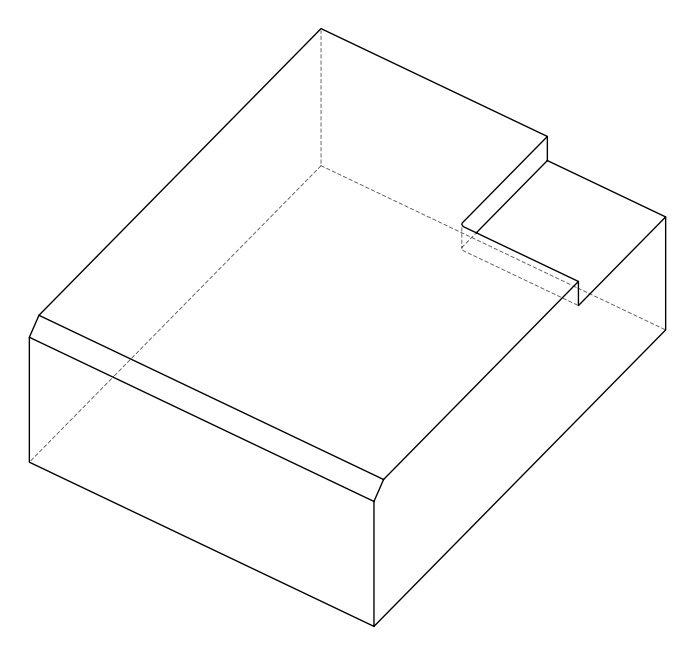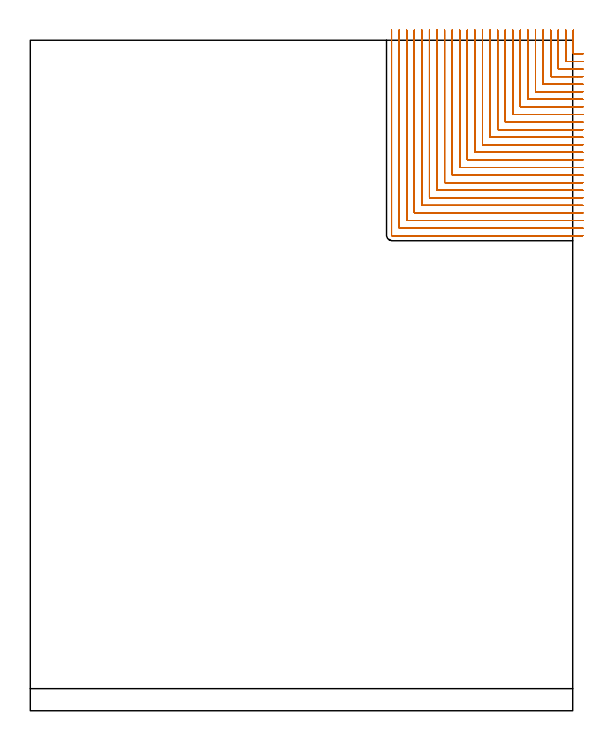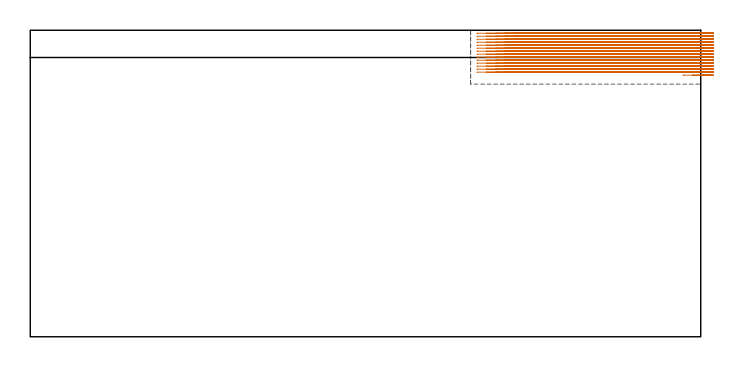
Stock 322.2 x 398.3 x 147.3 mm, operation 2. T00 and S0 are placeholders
(PLAN: 2 operations, 1 tool changes, 139.6 min)
(1 AREA_MILL | FG_CHAMFER_SURFACE | UGT0205_001 | 13.15 min | 27637 mm3)
(2 MILL_CORNER_NOTCH_RECTANGULAR | CORNER_NOTCH_RECTANGULAR | NXT0201_008 | Follow Part, ap 1.5, ae 75% | 126.45 min | 341103 mm3)
(TOOL UGT0205_001 | Chamfer Mill 20 x 3 x 45 deg. | D20 FL50 Z2)
(TOOL NXT0201_008 | ENDMILL 6mm [2P460-0600-NA 1630] | D6 FL26 Z6)
(OP 2 MILL_CORNER_NOTCH_RECTANGULAR, part 1 of 2)
G17 G21 G94 G90
T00 M6
G54
G17 G0 G90 X322.6 Y404.273 S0 M3
G43 Z157.3 H1
Z145.861
G94 G1 Y401.273 F250.
Y390.493 F500.
G3 X322.893 Y390.2 R0.3
G1 X325.2
X328.2 F250.
G0 Z157.3
X318.1 Y404.3
Z145.861
G1 Y401.3
Y385.994 F500.
G3 X318.394 Y385.7 R0.3
G1 X325.2
X328.2 F250.
G0 Z157.3
X313.6 Y404.3
Z145.861
G1 Y401.3
Y381.494 F500.
G3 X313.894 Y381.2 R0.3
G1 X325.2
X328.2 F250.
G0 Z157.3
X309.1 Y404.3
Z145.861
G1 Y401.3
Y376.994 F500.
G3 X309.394 Y376.7 R0.3
G1 X325.2
X328.2 F250.
G0 Z157.3
X304.6 Y404.3
Z145.861
G1 Y401.3
Y372.494 F500.
G3 X304.894 Y372.2 R0.3
G1 X325.2
X328.2 F250.
G0 Z157.3
X300.1 Y404.3
Z145.861
G1 Y401.3
Y367.994 F500.
G3 X300.394 Y367.7 R0.3
G1 X325.2
X328.2 F250.
G0 Z157.3
X295.6 Y404.3
Z145.861
G1 Y401.3
Y363.495 F500.
G3 X295.895 Y363.2 R0.3
G1 X325.2
X328.2 F250.
G0 Z157.3
X291.1 Y404.3
Z145.861
G1 Y401.3
Y358.995 F500.
G3 X291.395 Y358.7 R0.3
G1 X325.2
X328.2 F250.
G0 Z157.3
X286.6 Y404.3
Z145.861
G1 Y401.3
Y354.495 F500.
G3 X286.895 Y354.2 R0.3
G1 X325.2
X328.2 F250.
G0 Z157.3
X282.1 Y404.3
Z145.861
G1 Y401.3
Y349.995 F500.
G3 X282.395 Y349.7 R0.3
G1 X325.2
X328.2 F250.
G0 Z157.3
X277.6 Y404.3
Z145.861
G1 Y401.3
Y345.495 F500.
G3 X277.895 Y345.2 R0.3
G1 X325.2
X328.2 F250.
G0 Z157.3
X273.1 Y404.3
Z145.861
G1 Y401.3
Y340.995 F500.
G3 X273.395 Y340.7 R0.3
G1 X325.2
X328.2 F250.
G0 Z157.3
X268.6 Y404.3
Z145.861
G1 Y401.3
Y336.496 F500.
G3 X268.896 Y336.2 R0.3
G1 X325.2
X328.2 F250.
G0 Z157.3
X264.1 Y404.3
Z145.861
G1 Y401.3
Y331.996 F500.
G3 X264.396 Y331.7 R0.3
G1 X325.2
X328.2 F250.
G0 Z157.3
X259.6 Y404.3
Z145.861
G1 Y401.3
Y327.496 F500.
G3 X259.896 Y327.2 R0.3
G1 X325.2
X328.2 F250.
G0 Z157.3
X255.1 Y404.3
Z145.861
G1 Y401.3
Y322.996 F500.
G3 X255.396 Y322.7 R0.3
G1 X325.2
X328.2 F250.
G0 Z157.3
X250.6 Y404.3
Z145.861
G1 Y401.3
Y318.496 F500.
G3 X250.896 Y318.2 R0.3
G1 X325.2
X328.2 F250.
G0 Z157.3
X246.1 Y404.3
Z145.861
G1 Y401.3
Y313.996 F500.
G3 X246.396 Y313.7 R0.3
G1 X325.2
X328.2 F250.
G0 Z157.3
X241.6 Y404.3
Z145.861
G1 Y401.3
Y309.497 F500.
G3 X241.897 Y309.2 R0.3
G1 X325.2
X328.2 F250.
G0 Z157.3
X237.1 Y404.3
Z145.861
G1 Y401.3
Y304.997 F500.
G3 X237.397 Y304.7 R0.3
G1 X325.2
X328.2 F250.
G0 Z157.3
X232.6 Y404.3
Z145.861
G1 Y401.3
Y300.497 F500.
G3 X232.897 Y300.2 R0.3
G1 X325.2
X328.2 F250.
G0 Z157.3
X228.1 Y404.3
Z145.861
G1 Y401.3
Y295.997 F500.
G3 X228.397 Y295.7 R0.3
G1 X325.2
X328.2 F250.
G0 Z157.3
X223.6 Y404.3
Z145.861
G1 Y401.3
Y291.497 F500.
G3 X223.897 Y291.2 R0.3
G1 X325.2
X328.2 F250.
G0 Z157.3
X219.1 Y404.3
Z145.861
G1 Y401.3
Y286.997 F500.
G3 X219.397 Y286.7 R0.3
G1 X325.2
X328.2 F250.
G0 Z157.3
X214.6 Y404.3
Z145.861
G1 Y401.3
Y282.497 F500.
G3 X214.897 Y282.2 R0.3
G1 X325.2
X328.2 F250.
G0 Z157.3
X322.6 Y404.273
Z144.422
G1 Y401.273
Y390.493 F500.
G3 X322.893 Y390.2 R0.3
G1 X325.2
X328.2 F250.
G0 Z157.3
X318.1 Y404.3
Z144.422
G1 Y401.3
Y385.994 F500.
G3 X318.394 Y385.7 R0.3
G1 X325.2
X328.2 F250.
G0 Z157.3
X313.6 Y404.3
Z144.422
G1 Y401.3
Y381.494 F500.
G3 X313.894 Y381.2 R0.3
G1 X325.2
X328.2 F250.
G0 Z157.3
X309.1 Y404.3
Z144.422
G1 Y401.3
Y376.994 F500.
G3 X309.394 Y376.7 R0.3
G1 X325.2
X328.2 F250.
G0 Z157.3
X304.6 Y404.3
Z144.422
G1 Y401.3
Y372.494 F500.
G3 X304.894 Y372.2 R0.3
G1 X325.2
X328.2 F250.
G0 Z157.3
X300.1 Y404.3
Z144.422
G1 Y401.3
Y367.994 F500.
G3 X300.394 Y367.7 R0.3
G1 X325.2
X328.2 F250.
G0 Z157.3
X295.6 Y404.3
Z144.422
G1 Y401.3
Y363.495 F500.
G3 X295.895 Y363.2 R0.3
G1 X325.2
X328.2 F250.
G0 Z157.3
X291.1 Y404.3
Z144.422
G1 Y401.3
Y358.995 F500.
G3 X291.395 Y358.7 R0.3
G1 X325.2
X328.2 F250.
G0 Z157.3
X286.6 Y404.3
Z144.422
G1 Y401.3
Y354.495 F500.
G3 X286.895 Y354.2 R0.3
G1 X325.2
X328.2 F250.
G0 Z157.3
X282.1 Y404.3
Z144.422
G1 Y401.3
Y349.995 F500.
G3 X282.395 Y349.7 R0.3
G1 X325.2
X328.2 F250.
G0 Z157.3
X277.6 Y404.3
Z144.422
G1 Y401.3
Y345.495 F500.
G3 X277.895 Y345.2 R0.3
G1 X325.2
X328.2 F250.
G0 Z157.3
X273.1 Y404.3
Z144.422
G1 Y401.3
Y340.995 F500.
G3 X273.395 Y340.7 R0.3
G1 X325.2
X328.2 F250.
G0 Z157.3
X268.6 Y404.3
Z144.422
G1 Y401.3
Y336.496 F500.
G3 X268.896 Y336.2 R0.3
G1 X325.2
X328.2 F250.
G0 Z157.3
X264.1 Y404.3
Z144.422
G1 Y401.3
Y331.996 F500.
G3 X264.396 Y331.7 R0.3
G1 X325.2
X328.2 F250.
G0 Z157.3
X259.6 Y404.3
Z144.422
G1 Y401.3
Y327.496 F500.
G3 X259.896 Y327.2 R0.3
G1 X325.2
X328.2 F250.
G0 Z157.3
X255.1 Y404.3
Z144.422
G1 Y401.3
Y322.996 F500.
G3 X255.396 Y322.7 R0.3
G1 X325.2
X328.2 F250.
G0 Z157.3
X250.6 Y404.3
Z144.422
G1 Y401.3
Y318.496 F500.
G3 X250.896 Y318.2 R0.3
G1 X325.2
X328.2 F250.
G0 Z157.3
X246.1 Y404.3
Z144.422
G1 Y401.3
Y313.996 F500.
G3 X246.396 Y313.7 R0.3
G1 X325.2
X328.2 F250.
G0 Z157.3
X241.6 Y404.3
Z144.422
G1 Y401.3
Y309.497 F500.
G3 X241.897 Y309.2 R0.3
G1 X325.2
X328.2 F250.
G0 Z157.3
X237.1 Y404.3
Z144.422
G1 Y401.3
Y304.997 F500.
G3 X237.397 Y304.7 R0.3
G1 X325.2
X328.2 F250.
G0 Z157.3
X232.6 Y404.3
Z144.422
G1 Y401.3
Y300.497 F500.
G3 X232.897 Y300.2 R0.3
G1 X325.2
X328.2 F250.
G0 Z157.3
X228.1 Y404.3
Z144.422
G1 Y401.3
Y295.997 F500.
G3 X228.397 Y295.7 R0.3
G1 X325.2
X328.2 F250.
G0 Z157.3
X223.6 Y404.3
Z144.422
G1 Y401.3
Y291.497 F500.
G3 X223.897 Y291.2 R0.3
G1 X325.2
X328.2 F250.
G0 Z157.3
X219.1 Y404.3
Z144.422
G1 Y401.3
Y286.997 F500.
G3 X219.397 Y286.7 R0.3
G1 X325.2
X328.2 F250.
G0 Z157.3
X214.6 Y404.3
Z144.422
G1 Y401.3
Y282.497 F500.
G3 X214.897 Y282.2 R0.3
G1 X325.2
X328.2 F250.
G0 Z157.3
X322.6 Y404.273
Z142.983
G1 Y401.273
Y390.493 F500.
G3 X322.893 Y390.2 R0.3
G1 X325.2
X328.2 F250.
G0 Z157.3
X318.1 Y404.3
Z142.983
G1 Y401.3
Y385.994 F500.
G3 X318.394 Y385.7 R0.3
G1 X325.2
X328.2 F250.
G0 Z157.3
X313.6 Y404.3
Z142.983
G1 Y401.3
Y381.494 F500.
G3 X313.894 Y381.2 R0.3
G1 X325.2
X328.2 F250.
G0 Z157.3
X309.1 Y404.3
Z142.983
G1 Y401.3
Y376.994 F500.
G3 X309.394 Y376.7 R0.3
G1 X325.2
X328.2 F250.
G0 Z157.3
X304.6 Y404.3
Z142.983
G1 Y401.3
Y372.494 F500.
G3 X304.894 Y372.2 R0.3
G1 X325.2
X328.2 F250.
G0 Z157.3
X300.1 Y404.3
Z142.983
G1 Y401.3
Y367.994 F500.
G3 X300.394 Y367.7 R0.3
G1 X325.2
X328.2 F250.
G0 Z157.3
X295.6 Y404.3
Z142.983
G1 Y401.3
Y363.495 F500.
G3 X295.895 Y363.2 R0.3
G1 X325.2
X328.2 F250.
G0 Z157.3
X291.1 Y404.3
Z142.983
G1 Y401.3
Y358.995 F500.
G3 X291.395 Y358.7 R0.3
G1 X325.2
X328.2 F250.
G0 Z157.3
X286.6 Y404.3
Z142.983
G1 Y401.3
Y354.495 F500.
G3 X286.895 Y354.2 R0.3
G1 X325.2
X328.2 F250.
G0 Z157.3
X282.1 Y404.3
Z142.983
G1 Y401.3
Y349.995 F500.
G3 X282.395 Y349.7 R0.3
G1 X325.2
X328.2 F250.
G0 Z157.3
X277.6 Y404.3
Z142.983
G1 Y401.3
Y345.495 F500.
G3 X277.895 Y345.2 R0.3
G1 X325.2
X328.2 F250.
G0 Z157.3
X273.1 Y404.3
Z142.983
G1 Y401.3
Y340.995 F500.
G3 X273.395 Y340.7 R0.3
G1 X325.2
X328.2 F250.
G0 Z157.3
X268.6 Y404.3
Z142.983
G1 Y401.3
Y336.496 F500.
G3 X268.896 Y336.2 R0.3
G1 X325.2
X328.2 F250.
G0 Z157.3
X264.1 Y404.3
Z142.983
G1 Y401.3
Y331.996 F500.
G3 X264.396 Y331.7 R0.3
G1 X325.2
X328.2 F250.
G0 Z157.3
X259.6 Y404.3
Z142.983
G1 Y401.3
Y327.496 F500.
G3 X259.896 Y327.2 R0.3
G1 X325.2
X328.2 F250.
G0 Z157.3
X255.1 Y404.3
Z142.983
G1 Y401.3
Y322.996 F500.
G3 X255.396 Y322.7 R0.3
G1 X325.2
X328.2 F250.
G0 Z157.3
X250.6 Y404.3
Z142.983
G1 Y401.3
Y318.496 F500.
G3 X250.896 Y318.2 R0.3
G1 X325.2
X328.2 F250.
G0 Z157.3
X246.1 Y404.3
Z142.983
G1 Y401.3
Y313.996 F500.
G3 X246.396 Y313.7 R0.3
G1 X325.2
X328.2 F250.
G0 Z157.3
X241.6 Y404.3
Z142.983
G1 Y401.3
Y309.497 F500.
G3 X241.897 Y309.2 R0.3
G1 X325.2
X328.2 F250.
G0 Z157.3
X237.1 Y404.3
Z142.983
G1 Y401.3
Y304.997 F500.
G3 X237.397 Y304.7 R0.3
G1 X325.2
X328.2 F250.
G0 Z157.3
X232.6 Y404.3
Z142.983
G1 Y401.3
Y300.497 F500.
G3 X232.897 Y300.2 R0.3
G1 X325.2
X328.2 F250.
G0 Z157.3
X228.1 Y404.3
Z142.983
G1 Y401.3
Y295.997 F500.
G3 X228.397 Y295.7 R0.3
G1 X325.2
X328.2 F250.
G0 Z157.3
X223.6 Y404.3
Z142.983
G1 Y401.3
Y291.497 F500.
G3 X223.897 Y291.2 R0.3
G1 X325.2
X328.2 F250.
G0 Z157.3
X219.1 Y404.3
Z142.983
G1 Y401.3
Y286.997 F500.
G3 X219.397 Y286.7 R0.3
G1 X325.2
X328.2 F250.
G0 Z157.3
X214.6 Y404.3
Z142.983
G1 Y401.3
Y282.497 F500.
G3 X214.897 Y282.2 R0.3
G1 X325.2
X328.2 F250.
G0 Z157.3
X322.6 Y404.273
Z141.544
G1 Y401.273
Y390.493 F500.
G3 X322.893 Y390.2 R0.3
G1 X325.2
X328.2 F250.
G0 Z157.3
X318.1 Y404.3
Z141.544
G1 Y401.3
Y385.994 F500.
G3 X318.394 Y385.7 R0.3
G1 X325.2
X328.2 F250.
G0 Z157.3
X313.6 Y404.3
Z141.544
G1 Y401.3
Y381.494 F500.
G3 X313.894 Y381.2 R0.3
G1 X325.2
X328.2 F250.
G0 Z157.3
X309.1 Y404.3
Z141.544
G1 Y401.3
Y376.994 F500.
G3 X309.394 Y376.7 R0.3
G1 X325.2
X328.2 F250.
G0 Z157.3
X304.6 Y404.3
Z141.544
G1 Y401.3
Y372.494 F500.
G3 X304.894 Y372.2 R0.3
G1 X325.2
X328.2 F250.
G0 Z157.3
X300.1 Y404.3
Z141.544
G1 Y401.3
Y367.994 F500.
G3 X300.394 Y367.7 R0.3
G1 X325.2
X328.2 F250.
G0 Z157.3
X295.6 Y404.3
Z141.544
G1 Y401.3
Y363.495 F500.
G3 X295.895 Y363.2 R0.3
G1 X325.2
X328.2 F250.
G0 Z157.3
X291.1 Y404.3
Z141.544
G1 Y401.3
Y358.995 F500.
G3 X291.395 Y358.7 R0.3
G1 X325.2
X328.2 F250.
G0 Z157.3
X286.6 Y404.3
Z141.544
G1 Y401.3
Y354.495 F500.
G3 X286.895 Y354.2 R0.3
G1 X325.2
X328.2 F250.
G0 Z157.3
X282.1 Y404.3
Z141.544
G1 Y401.3
Y349.995 F500.
G3 X282.395 Y349.7 R0.3
G1 X325.2
X328.2 F250.
G0 Z157.3
X277.6 Y404.3
Z141.544
G1 Y401.3
Y345.495 F500.
G3 X277.895 Y345.2 R0.3
G1 X325.2
X328.2 F250.
G0 Z157.3
X273.1 Y404.3
Z141.544
G1 Y401.3
Y340.995 F500.
G3 X273.395 Y340.7 R0.3
G1 X325.2
X328.2 F250.
G0 Z157.3
X268.6 Y404.3
Z141.544
G1 Y401.3
Y336.496 F500.
G3 X268.896 Y336.2 R0.3
G1 X325.2
X328.2 F250.
G0 Z157.3
X264.1 Y404.3
Z141.544
G1 Y401.3
Y331.996 F500.
G3 X264.396 Y331.7 R0.3
G1 X325.2
X328.2 F250.
G0 Z157.3
X259.6 Y404.3
Z141.544
G1 Y401.3
Y327.496 F500.
G3 X259.896 Y327.2 R0.3
G1 X325.2
X328.2 F250.
G0 Z157.3
X255.1 Y404.3
Z141.544
G1 Y401.3
Y322.996 F500.
G3 X255.396 Y322.7 R0.3
G1 X325.2
X328.2 F250.
G0 Z157.3
X250.6 Y404.3
Z141.544
G1 Y401.3
Y318.496 F500.
G3 X250.896 Y318.2 R0.3
G1 X325.2
X328.2 F250.
G0 Z157.3
X246.1 Y404.3
Z141.544
G1 Y401.3
Y313.996 F500.
G3 X246.396 Y313.7 R0.3
G1 X325.2
X328.2 F250.
G0 Z157.3
X241.6 Y404.3
Z141.544
G1 Y401.3
Y309.497 F500.
G3 X241.897 Y309.2 R0.3
G1 X325.2
X328.2 F250.
G0 Z157.3
X237.1 Y404.3
Z141.544
G1 Y401.3
Y304.997 F500.
G3 X237.397 Y304.7 R0.3
G1 X325.2
X328.2 F250.
G0 Z157.3
X232.6 Y404.3
Z141.544
G1 Y401.3
Y300.497 F500.
G3 X232.897 Y300.2 R0.3
G1 X325.2
X328.2 F250.
G0 Z157.3
X228.1 Y404.3
Z141.544
G1 Y401.3
Y295.997 F500.
G3 X228.397 Y295.7 R0.3
G1 X325.2
X328.2 F250.
G0 Z157.3
X223.6 Y404.3
Z141.544
G1 Y401.3
Y291.497 F500.
G3 X223.897 Y291.2 R0.3
G1 X325.2
X328.2 F250.
G0 Z157.3
X219.1 Y404.3
Z141.544
G1 Y401.3
Y286.997 F500.
G3 X219.397 Y286.7 R0.3
G1 X325.2
X328.2 F250.
G0 Z157.3
X214.6 Y404.3
Z141.544
G1 Y401.3
Y282.497 F500.
G3 X214.897 Y282.2 R0.3
G1 X325.2
X328.2 F250.
G0 Z157.3
X322.6 Y404.273
Z140.105
G1 Y401.273
Y390.493 F500.
G3 X322.893 Y390.2 R0.3
G1 X325.2
X328.2 F250.
G0 Z157.3
X318.1 Y404.3
Z140.105
G1 Y401.3
Y385.994 F500.
G3 X318.394 Y385.7 R0.3
G1 X325.2
X328.2 F250.
G0 Z157.3
X313.6 Y404.3
Z140.105
G1 Y401.3
Y381.494 F500.
G3 X313.894 Y381.2 R0.3
G1 X325.2
X328.2 F250.
G0 Z157.3
X309.1 Y404.3
Z140.105
G1 Y401.3
Y376.994 F500.
G3 X309.394 Y376.7 R0.3
G1 X325.2
X328.2 F250.
G0 Z157.3
X304.6 Y404.3
Z140.105
G1 Y401.3
Y372.494 F500.
G3 X304.894 Y372.2 R0.3
G1 X325.2
X328.2 F250.
G0 Z157.3
X300.1 Y404.3
Z140.105
G1 Y401.3
Y367.994 F500.
G3 X300.394 Y367.7 R0.3
G1 X325.2
X328.2 F250.
G0 Z157.3
X295.6 Y404.3
Z140.105
G1 Y401.3
Y363.495 F500.
G3 X295.895 Y363.2 R0.3
G1 X325.2
X328.2 F250.
G0 Z157.3
X291.1 Y404.3
Z140.105
G1 Y401.3
Y358.995 F500.
G3 X291.395 Y358.7 R0.3
G1 X325.2
X328.2 F250.
G0 Z157.3
X286.6 Y404.3
Z140.105
G1 Y401.3
Y354.495 F500.
G3 X286.895 Y354.2 R0.3
G1 X325.2
X328.2 F250.
G0 Z157.3
X282.1 Y404.3
Z140.105
G1 Y401.3
Y349.995 F500.
G3 X282.395 Y349.7 R0.3
G1 X325.2
X328.2 F250.
G0 Z157.3
X277.6 Y404.3
Z140.105
G1 Y401.3
Y345.495 F500.
G3 X277.895 Y345.2 R0.3
G1 X325.2
X328.2 F250.
G0 Z157.3
X273.1 Y404.3
Z140.105
G1 Y401.3
Y340.995 F500.
G3 X273.395 Y340.7 R0.3
G1 X325.2
X328.2 F250.
G0 Z157.3
X268.6 Y404.3
Z140.105
G1 Y401.3
Y336.496 F500.
G3 X268.896 Y336.2 R0.3
G1 X325.2
X328.2 F250.
G0 Z157.3
X264.1 Y404.3
Z140.105
G1 Y401.3
Y331.996 F500.
G3 X264.396 Y331.7 R0.3
G1 X325.2
X328.2 F250.
G0 Z157.3
X259.6 Y404.3
Z140.105
G1 Y401.3
Y327.496 F500.
G3 X259.896 Y327.2 R0.3
G1 X325.2
X328.2 F250.
G0 Z157.3
X255.1 Y404.3
Z140.105
G1 Y401.3
Y322.996 F500.
G3 X255.396 Y322.7 R0.3
G1 X325.2
X328.2 F250.
G0 Z157.3
X250.6 Y404.3
Z140.105
G1 Y401.3
Y318.496 F500.
G3 X250.896 Y318.2 R0.3
G1 X325.2
X328.2 F250.
G0 Z157.3
X246.1 Y404.3
Z140.105
G1 Y401.3
Y313.996 F500.
G3 X246.396 Y313.7 R0.3
G1 X325.2
X328.2 F250.
G0 Z157.3
X241.6 Y404.3
Z140.105
G1 Y401.3
Y309.497 F500.
G3 X241.897 Y309.2 R0.3
G1 X325.2
X328.2 F250.
G0 Z157.3
X237.1 Y404.3
Z140.105
G1 Y401.3
Y304.997 F500.
G3 X237.397 Y304.7 R0.3
G1 X325.2
X328.2 F250.
G0 Z157.3
X232.6 Y404.3
Z140.105
G1 Y401.3
Y300.497 F500.
G3 X232.897 Y300.2 R0.3
G1 X325.2
X328.2 F250.
G0 Z157.3
X228.1 Y404.3
Z140.105
G1 Y401.3
Y295.997 F500.
G3 X228.397 Y295.7 R0.3
G1 X325.2
X328.2 F250.
G0 Z157.3
X223.6 Y404.3
Z140.105
G1 Y401.3
Y291.497 F500.
G3 X223.897 Y291.2 R0.3
G1 X325.2
X328.2 F250.
G0 Z157.3
X219.1 Y404.3
Z140.105
G1 Y401.3
Y286.997 F500.
G3 X219.397 Y286.7 R0.3
G1 X325.2
X328.2 F250.
G0 Z157.3
X214.6 Y404.3
Z140.105
G1 Y401.3
Y282.497 F500.
G3 X214.897 Y282.2 R0.3
G1 X325.2
X328.2 F250.
G0 Z157.3
X322.6 Y404.273
Z138.667
G1 Y401.273
Y390.493 F500.
G3 X322.893 Y390.2 R0.3
G1 X325.2
X328.2 F250.
G0 Z157.3
X318.1 Y404.3
Z138.667
G1 Y401.3
Y385.994 F500.
G3 X318.394 Y385.7 R0.3
G1 X325.2
X328.2 F250.
G0 Z157.3
X313.6 Y404.3
Z138.667
G1 Y401.3
Y381.494 F500.
G3 X313.894 Y381.2 R0.3
G1 X325.2
X328.2 F250.
G0 Z157.3
X309.1 Y404.3
Z138.667
G1 Y401.3
Y376.994 F500.
G3 X309.394 Y376.7 R0.3
G1 X325.2
X328.2 F250.
G0 Z157.3
X304.6 Y404.3
Z138.667
G1 Y401.3
Y372.494 F500.
G3 X304.894 Y372.2 R0.3
G1 X325.2
X328.2 F250.
G0 Z157.3
X300.1 Y404.3
Z138.667
G1 Y401.3
Y367.994 F500.
G3 X300.394 Y367.7 R0.3
G1 X325.2
X328.2 F250.
G0 Z157.3
X295.6 Y404.3
Z138.667
G1 Y401.3
Y363.495 F500.
G3 X295.895 Y363.2 R0.3
G1 X325.2
X328.2 F250.
G0 Z157.3
X291.1 Y404.3
Z138.667
G1 Y401.3
Y358.995 F500.
G3 X291.395 Y358.7 R0.3
G1 X325.2
X328.2 F250.
G0 Z157.3
X286.6 Y404.3
Z138.667
G1 Y401.3
Y354.495 F500.
G3 X286.895 Y354.2 R0.3
G1 X325.2
X328.2 F250.
G0 Z157.3
X282.1 Y404.3
Z138.667
G1 Y401.3
Y349.995 F500.
G3 X282.395 Y349.7 R0.3
G1 X325.2
X328.2 F250.
G0 Z157.3
X277.6 Y404.3
Z138.667
G1 Y401.3
Y345.495 F500.
G3 X277.895 Y345.2 R0.3
G1 X325.2
X328.2 F250.
G0 Z157.3
X273.1 Y404.3
Z138.667
G1 Y401.3
Y340.995 F500.
G3 X273.395 Y340.7 R0.3
G1 X325.2
X328.2 F250.
G0 Z157.3
X268.6 Y404.3
Z138.667
G1 Y401.3
Y336.496 F500.
G3 X268.896 Y336.2 R0.3
G1 X325.2
X328.2 F250.
G0 Z157.3
X264.1 Y404.3
Z138.667
G1 Y401.3
Y331.996 F500.
G3 X264.396 Y331.7 R0.3
G1 X325.2
X328.2 F250.
G0 Z157.3
X259.6 Y404.3
Z138.667
G1 Y401.3
Y327.496 F500.
G3 X259.896 Y327.2 R0.3
G1 X325.2
X328.2 F250.
G0 Z157.3
X255.1 Y404.3
Z138.667
G1 Y401.3
Y322.996 F500.
G3 X255.396 Y322.7 R0.3
G1 X325.2
X328.2 F250.
G0 Z157.3
X250.6 Y404.3
Z138.667
G1 Y401.3
Y318.496 F500.
G3 X250.896 Y318.2 R0.3
G1 X325.2
X328.2 F250.
G0 Z157.3
X246.1 Y404.3
Z138.667
G1 Y401.3
Y313.996 F500.
G3 X246.396 Y313.7 R0.3
G1 X325.2
X328.2 F250.
G0 Z157.3
X241.6 Y404.3
Z138.667
G1 Y401.3
Y309.497 F500.
G3 X241.897 Y309.2 R0.3
G1 X325.2
X328.2 F250.
G0 Z157.3
X237.1 Y404.3
Z138.667
G1 Y401.3
Y304.997 F500.
G3 X237.397 Y304.7 R0.3
G1 X325.2
X328.2 F250.
G0 Z157.3
X232.6 Y404.3
Z138.667
G1 Y401.3
Y300.497 F500.
G3 X232.897 Y300.2 R0.3
G1 X325.2
X328.2 F250.
G0 Z157.3
X228.1 Y404.3
Z138.667
G1 Y401.3
Y295.997 F500.
G3 X228.397 Y295.7 R0.3
G1 X325.2
X328.2 F250.
G0 Z157.3
X223.6 Y404.3
Z138.667
G1 Y401.3
Y291.497 F500.
G3 X223.897 Y291.2 R0.3
G1 X325.2
X328.2 F250.
G0 Z157.3
X219.1 Y404.3
Z138.667
G1 Y401.3
Y286.997 F500.
G3 X219.397 Y286.7 R0.3
G1 X325.2
X328.2 F250.
G0 Z157.3
X214.6 Y404.3
Z138.667
G1 Y401.3
Y282.497 F500.
G3 X214.897 Y282.2 R0.3
G1 X325.2
X328.2 F250.
G0 Z157.3
X322.6 Y404.273
Z137.228
G1 Y401.273
Y390.493 F500.
G3 X322.893 Y390.2 R0.3
G1 X325.2
X328.2 F250.
G0 Z157.3
X318.1 Y404.3
Z137.228
G1 Y401.3
Y385.994 F500.
G3 X318.394 Y385.7 R0.3
G1 X325.2
X328.2 F250.
G0 Z157.3
X313.6 Y404.3
Z137.228
G1 Y401.3
Y381.494 F500.
G3 X313.894 Y381.2 R0.3
G1 X325.2
X328.2 F250.
G0 Z157.3
X309.1 Y404.3
Z137.228
G1 Y401.3
Y376.994 F500.
G3 X309.394 Y376.7 R0.3
G1 X325.2
X328.2 F250.
G0 Z157.3
X304.6 Y404.3
Z137.228
G1 Y401.3
Y372.494 F500.
G3 X304.894 Y372.2 R0.3
G1 X325.2
X328.2 F250.
G0 Z157.3
X300.1 Y404.3
Z137.228
G1 Y401.3
Y367.994 F500.
G3 X300.394 Y367.7 R0.3
G1 X325.2
X328.2 F250.
G0 Z157.3
X295.6 Y404.3
Z137.228
G1 Y401.3
Y363.495 F500.
G3 X295.895 Y363.2 R0.3
G1 X325.2
X328.2 F250.
G0 Z157.3
X291.1 Y404.3
Z137.228
G1 Y401.3
Y358.995 F500.
G3 X291.395 Y358.7 R0.3
G1 X325.2
X328.2 F250.
G0 Z157.3
X286.6 Y404.3
Z137.228
G1 Y401.3
Y354.495 F500.
G3 X286.895 Y354.2 R0.3
G1 X325.2
X328.2 F250.
G0 Z157.3
X282.1 Y404.3
Z137.228
G1 Y401.3
Y349.995 F500.
G3 X282.395 Y349.7 R0.3
G1 X325.2
X328.2 F250.
G0 Z157.3
X277.6 Y404.3
Z137.228
G1 Y401.3
Y345.495 F500.
G3 X277.895 Y345.2 R0.3
G1 X325.2
X328.2 F250.
G0 Z157.3
X273.1 Y404.3
Z137.228
G1 Y401.3
Y340.995 F500.
G3 X273.395 Y340.7 R0.3
G1 X325.2
X328.2 F250.
G0 Z157.3
X268.6 Y404.3
Z137.228
G1 Y401.3
Y336.496 F500.
G3 X268.896 Y336.2 R0.3
G1 X325.2
X328.2 F250.
G0 Z157.3
X264.1 Y404.3
Z137.228
G1 Y401.3
Y331.996 F500.
G3 X264.396 Y331.7 R0.3
G1 X325.2
X328.2 F250.
G0 Z157.3
X259.6 Y404.3
Z137.228
G1 Y401.3
Y327.496 F500.
G3 X259.896 Y327.2 R0.3
G1 X325.2
X328.2 F250.
G0 Z157.3
X255.1 Y404.3
Z137.228
G1 Y401.3
Y322.996 F500.
G3 X255.396 Y322.7 R0.3
G1 X325.2
X328.2 F250.
G0 Z157.3
X250.6 Y404.3
Z137.228
G1 Y401.3
Y318.496 F500.
G3 X250.896 Y318.2 R0.3
G1 X325.2
X328.2 F250.
G0 Z157.3
X246.1 Y404.3
Z137.228
G1 Y401.3
Y313.996 F500.
G3 X246.396 Y313.7 R0.3
G1 X325.2
X328.2 F250.
G0 Z157.3
X241.6 Y404.3
Z137.228
G1 Y401.3
Y309.497 F500.
G3 X241.897 Y309.2 R0.3
G1 X325.2
X328.2 F250.
G0 Z157.3
X237.1 Y404.3
Z137.228
G1 Y401.3
Y304.997 F500.
G3 X237.397 Y304.7 R0.3
G1 X325.2
X328.2 F250.
G0 Z157.3
X232.6 Y404.3
Z137.228
G1 Y401.3
Y300.497 F500.
G3 X232.897 Y300.2 R0.3
G1 X325.2
X328.2 F250.
G0 Z157.3
X228.1 Y404.3
Z137.228
G1 Y401.3
Y295.997 F500.
G3 X228.397 Y295.7 R0.3
G1 X325.2
X328.2 F250.
G0 Z157.3
X223.6 Y404.3
Z137.228
G1 Y401.3
Y291.497 F500.
G3 X223.897 Y291.2 R0.3
G1 X325.2
X328.2 F250.
G0 Z157.3
X219.1 Y404.3
Z137.228
G1 Y401.3
Y286.997 F500.
G3 X219.397 Y286.7 R0.3
G1 X325.2
X328.2 F250.
G0 Z157.3
X214.6 Y404.3
Z137.228
G1 Y401.3
Y282.497 F500.
G3 X214.897 Y282.2 R0.3
G1 X325.2
X328.2 F250.
G0 Z157.3
X322.6 Y404.273
Z135.789
G1 Y401.273
Y390.493 F500.
G3 X322.893 Y390.2 R0.3
G1 X325.2
X328.2 F250.
G0 Z157.3
X318.1 Y404.3
Z135.789
G1 Y401.3
Y385.994 F500.
G3 X318.394 Y385.7 R0.3
G1 X325.2
X328.2 F250.
G0 Z157.3
X313.6 Y404.3
Z135.789
G1 Y401.3
Y381.494 F500.
G3 X313.894 Y381.2 R0.3
G1 X325.2
X328.2 F250.
G0 Z157.3
X309.1 Y404.3
Z135.789
G1 Y401.3
Y376.994 F500.
G3 X309.394 Y376.7 R0.3
G1 X325.2
X328.2 F250.
G0 Z157.3
X304.6 Y404.3
Z135.789
G1 Y401.3
Y372.494 F500.
G3 X304.894 Y372.2 R0.3
G1 X325.2
X328.2 F250.
G0 Z157.3
X300.1 Y404.3
Z135.789
G1 Y401.3
Y367.994 F500.
G3 X300.394 Y367.7 R0.3
G1 X325.2
X328.2 F250.
G0 Z157.3
X295.6 Y404.3
Z135.789
G1 Y401.3
Y363.495 F500.
G3 X295.895 Y363.2 R0.3
G1 X325.2
X328.2 F250.
G0 Z157.3
X291.1 Y404.3
Z135.789
G1 Y401.3
Y358.995 F500.
G3 X291.395 Y358.7 R0.3
G1 X325.2
X328.2 F250.
G0 Z157.3
X286.6 Y404.3
Z135.789
G1 Y401.3
Y354.495 F500.
G3 X286.895 Y354.2 R0.3
G1 X325.2
X328.2 F250.
G0 Z157.3
X282.1 Y404.3
Z135.789
G1 Y401.3
Y349.995 F500.
G3 X282.395 Y349.7 R0.3
G1 X325.2
X328.2 F250.
G0 Z157.3
X277.6 Y404.3
Z135.789
G1 Y401.3
Y345.495 F500.
G3 X277.895 Y345.2 R0.3
G1 X325.2
X328.2 F250.
G0 Z157.3
X273.1 Y404.3
Z135.789
G1 Y401.3
Y340.995 F500.
G3 X273.395 Y340.7 R0.3
G1 X325.2
X328.2 F250.
G0 Z157.3
X268.6 Y404.3
Z135.789
G1 Y401.3
Y336.496 F500.
G3 X268.896 Y336.2 R0.3
G1 X325.2
X328.2 F250.
G0 Z157.3
X264.1 Y404.3
Z135.789
G1 Y401.3
Y331.996 F500.
G3 X264.396 Y331.7 R0.3
G1 X325.2
X328.2 F250.
G0 Z157.3
X259.6 Y404.3
Z135.789
G1 Y401.3
Y327.496 F500.
G3 X259.896 Y327.2 R0.3
G1 X325.2
X328.2 F250.
G0 Z157.3
X255.1 Y404.3
Z135.789
G1 Y401.3
Y322.996 F500.
G3 X255.396 Y322.7 R0.3
G1 X325.2
X328.2 F250.
G0 Z157.3
X250.6 Y404.3
Z135.789
G1 Y401.3
Y318.496 F500.
G3 X250.896 Y318.2 R0.3
G1 X325.2
X328.2 F250.
G0 Z157.3
X246.1 Y404.3
Z135.789
G1 Y401.3
Y313.996 F500.
G3 X246.396 Y313.7 R0.3
G1 X325.2
X328.2 F250.
G0 Z157.3
X241.6 Y404.3
Z135.789
G1 Y401.3
Y309.497 F500.
G3 X241.897 Y309.2 R0.3
G1 X325.2
X328.2 F250.
G0 Z157.3
X237.1 Y404.3
Z135.789
G1 Y401.3
Y304.997 F500.
G3 X237.397 Y304.7 R0.3
G1 X325.2
X328.2 F250.
G0 Z157.3
X232.6 Y404.3
Z135.789
G1 Y401.3
Y300.497 F500.
G3 X232.897 Y300.2 R0.3
G1 X325.2
X328.2 F250.
G0 Z157.3
X228.1 Y404.3
Z135.789
G1 Y401.3
Y295.997 F500.
G3 X228.397 Y295.7 R0.3
G1 X325.2
X328.2 F250.
G0 Z157.3
X223.6 Y404.3
Z135.789
G1 Y401.3
Y291.497 F500.
G3 X223.897 Y291.2 R0.3
G1 X325.2
X328.2 F250.
G0 Z157.3
X219.1 Y404.3
Z135.789
G1 Y401.3
Y286.997 F500.
G3 X219.397 Y286.7 R0.3
G1 X325.2
X328.2 F250.
G0 Z157.3
X214.6 Y404.3
Z135.789
G1 Y401.3
Y282.497 F500.
G3 X214.897 Y282.2 R0.3
G1 X325.2
X328.2 F250.
G0 Z157.3
X322.6 Y404.273
Z134.35
G1 Y401.273
Y390.493 F500.
G3 X322.893 Y390.2 R0.3
G1 X325.2
X328.2 F250.
G0 Z157.3
X318.1 Y404.3
Z134.35
G1 Y401.3
Y385.994 F500.
G3 X318.394 Y385.7 R0.3
G1 X325.2
X328.2 F250.
G0 Z157.3
X313.6 Y404.3
Z134.35
G1 Y401.3
Y381.494 F500.
G3 X313.894 Y381.2 R0.3
G1 X325.2
X328.2 F250.
G0 Z157.3
X309.1 Y404.3
Z134.35
G1 Y401.3
Y376.994 F500.
G3 X309.394 Y376.7 R0.3
G1 X325.2
X328.2 F250.
G0 Z157.3
X304.6 Y404.3
Z134.35
G1 Y401.3
Y372.494 F500.
G3 X304.894 Y372.2 R0.3
G1 X325.2
X328.2 F250.
G0 Z157.3
X300.1 Y404.3
Z134.35
G1 Y401.3
Y367.994 F500.
G3 X300.394 Y367.7 R0.3
G1 X325.2
X328.2 F250.
G0 Z157.3
X295.6 Y404.3
Z134.35
G1 Y401.3
Y363.494 F500.
G3 X295.894 Y363.2 R0.3
G1 X325.2
X328.2 F250.
G0 Z157.3
X291.1 Y404.3
Z134.35
G1 Y401.3
Y358.995 F500.
G3 X291.395 Y358.7 R0.3
G1 X325.2
X328.2 F250.
G0 Z157.3
X286.6 Y404.3
Z134.35
G1 Y401.3
Y354.495 F500.
G3 X286.895 Y354.2 R0.3
G1 X325.2
X328.2 F250.
G0 Z157.3
X282.1 Y404.3
Z134.35
G1 Y401.3
Y349.995 F500.
G3 X282.395 Y349.7 R0.3
G1 X325.2
X328.2 F250.
G0 Z157.3
X277.6 Y404.3
Z134.35
G1 Y401.3
Y345.495 F500.
G3 X277.895 Y345.2 R0.3
G1 X325.2
X328.2 F250.
G0 Z157.3
X273.1 Y404.3
Z134.35
G1 Y401.3
Y340.995 F500.
G3 X273.395 Y340.7 R0.3
G1 X325.2
X328.2 F250.
G0 Z157.3
X268.6 Y404.3
Z134.35
G1 Y401.3
Y336.496 F500.
G3 X268.896 Y336.2 R0.3
G1 X325.2
X328.2 F250.
G0 Z157.3
X264.1 Y404.3
Z134.35
G1 Y401.3
Y331.996 F500.
G3 X264.396 Y331.7 R0.3
G1 X325.2
X328.2 F250.
G0 Z157.3
X259.6 Y404.3
Z134.35
G1 Y401.3
Y327.496 F500.
G3 X259.896 Y327.2 R0.3
G1 X325.2
X328.2 F250.
G0 Z157.3
X255.1 Y404.3
Z134.35
G1 Y401.3
Y322.996 F500.
G3 X255.396 Y322.7 R0.3
G1 X325.2
X328.2 F250.
G0 Z157.3
X250.6 Y404.3
Z134.35
G1 Y401.3
Y318.496 F500.
G3 X250.896 Y318.2 R0.3
G1 X325.2
X328.2 F250.
G0 Z157.3
X246.1 Y404.3
Z134.35
G1 Y401.3
Y313.996 F500.
G3 X246.396 Y313.7 R0.3
G1 X325.2
X328.2 F250.
G0 Z157.3
X241.6 Y404.3
Z134.35
G1 Y401.3
Y309.497 F500.
G3 X241.897 Y309.2 R0.3
G1 X325.2
X328.2 F250.
G0 Z157.3
X237.1 Y404.3
Z134.35
G1 Y401.3
Y304.997 F500.
G3 X237.397 Y304.7 R0.3
G1 X325.2
X328.2 F250.
G0 Z157.3
X232.6 Y404.3
Z134.35
G1 Y401.3
Y300.497 F500.
G3 X232.897 Y300.2 R0.3
G1 X325.2
X328.2 F250.
G0 Z157.3
X228.1 Y404.3
Z134.35
G1 Y401.3
Y295.997 F500.
G3 X228.397 Y295.7 R0.3
G1 X325.2
X328.2 F250.
G0 Z157.3
X223.6 Y404.3
Z134.35
G1 Y401.3
Y291.497 F500.
G3 X223.897 Y291.2 R0.3
G1 X325.2
X328.2 F250.
G0 Z157.3
X219.1 Y404.3
Z134.35
G1 Y401.3
Y286.997 F500.
G3 X219.397 Y286.7 R0.3
G1 X325.2
X328.2 F250.
G0 Z157.3
X214.6 Y404.3
Z134.35
G1 Y401.3
Y282.497 F500.
G3 X214.897 Y282.2 R0.3
G1 X325.2
X328.2 F250.
G0 Z157.3
X322.6 Y404.273
Z132.911
G1 Y401.273
Y390.493 F500.
G3 X322.893 Y390.2 R0.3
G1 X325.2
X328.2 F250.
G0 Z157.3
X318.1 Y404.3
Z132.911
G1 Y401.3
Y385.994 F500.
G3 X318.394 Y385.7 R0.3
G1 X325.2
X328.2 F250.
G0 Z157.3
X313.6 Y404.3
Z132.911
G1 Y401.3
Y381.494 F500.
G3 X313.894 Y381.2 R0.3
G1 X325.2
X328.2 F250.
G0 Z157.3
X309.1 Y404.3
Z132.911
G1 Y401.3
Y376.994 F500.
G3 X309.394 Y376.7 R0.3
G1 X325.2
X328.2 F250.
G0 Z157.3
X304.6 Y404.3
Z132.911
G1 Y401.3
Y372.494 F500.
G3 X304.894 Y372.2 R0.3
G1 X325.2
X328.2 F250.
G0 Z157.3
X300.1 Y404.3
Z132.911
G1 Y401.3
Y367.994 F500.
G3 X300.394 Y367.7 R0.3
G1 X325.2
X328.2 F250.
G0 Z157.3
X295.6 Y404.3
Z132.911
G1 Y401.3
Y363.495 F500.
G3 X295.895 Y363.2 R0.3
G1 X325.2
X328.2 F250.
G0 Z157.3
X291.1 Y404.3
Z132.911
G1 Y401.3
Y358.995 F500.
G3 X291.395 Y358.7 R0.3
G1 X325.2
X328.2 F250.
G0 Z157.3
X286.6 Y404.3
Z132.911
G1 Y401.3
Y354.495 F500.
G3 X286.895 Y354.2 R0.3
G1 X325.2
X328.2 F250.
G0 Z157.3
X282.1 Y404.3
Z132.911
G1 Y401.3
Y349.995 F500.
G3 X282.395 Y349.7 R0.3
G1 X325.2
X328.2 F250.
G0 Z157.3
X277.6 Y404.3
Z132.911
G1 Y401.3
Y345.495 F500.
G3 X277.895 Y345.2 R0.3
G1 X325.2
X328.2 F250.
G0 Z157.3
X273.1 Y404.3
Z132.911
G1 Y401.3
Y340.995 F500.
G3 X273.395 Y340.7 R0.3
G1 X325.2
X328.2 F250.
G0 Z157.3
X268.6 Y404.3
Z132.911
G1 Y401.3
Y336.496 F500.
G3 X268.896 Y336.2 R0.3
G1 X325.2
X328.2 F250.
G0 Z157.3
X264.1 Y404.3
Z132.911
G1 Y401.3
Y331.996 F500.
G3 X264.396 Y331.7 R0.3
G1 X325.2
X328.2 F250.
G0 Z157.3
X259.6 Y404.3
Z132.911
G1 Y401.3
Y327.496 F500.
G3 X259.896 Y327.2 R0.3
G1 X325.2
X328.2 F250.
G0 Z157.3
X255.1 Y404.3
Z132.911
G1 Y401.3
Y322.996 F500.
G3 X255.396 Y322.7 R0.3
G1 X325.2
X328.2 F250.
G0 Z157.3
X250.6 Y404.3
Z132.911
G1 Y401.3
Y318.496 F500.
G3 X250.896 Y318.2 R0.3
G1 X325.2
X328.2 F250.
G0 Z157.3
X246.1 Y404.3
Z132.911
G1 Y401.3
Y313.996 F500.
G3 X246.396 Y313.7 R0.3
G1 X325.2
X328.2 F250.
G0 Z157.3
X241.6 Y404.3
Z132.911
G1 Y401.3
Y309.497 F500.
G3 X241.897 Y309.2 R0.3
G1 X325.2
X328.2 F250.
G0 Z157.3
X237.1 Y404.3
Z132.911
G1 Y401.3
Y304.997 F500.
G3 X237.397 Y304.7 R0.3
G1 X325.2
X328.2 F250.
G0 Z157.3
X232.6 Y404.3
Z132.911
G1 Y401.3
Y300.497 F500.
G3 X232.897 Y300.2 R0.3
G1 X325.2
X328.2 F250.
G0 Z157.3
X228.1 Y404.3
Z132.911
G1 Y401.3
Y295.997 F500.
G3 X228.397 Y295.7 R0.3
G1 X325.2
X328.2 F250.
G0 Z157.3
X223.6 Y404.3
Z132.911
G1 Y401.3
Y291.497 F500.
G3 X223.897 Y291.2 R0.3
G1 X325.2
X328.2 F250.
G0 Z157.3
X219.1 Y404.3
Z132.911
G1 Y401.3
Y286.997 F500.
G3 X219.397 Y286.7 R0.3
G1 X325.2
X328.2 F250.
G0 Z157.3
X214.6 Y404.3
Z132.911
G1 Y401.3
Y282.497 F500.
G3 X214.897 Y282.2 R0.3
G1 X325.2
X328.2 F250.
G0 Z157.3
X322.6 Y404.273
Z131.472
G1 Y401.273
Y390.493 F500.
G3 X322.893 Y390.2 R0.3
G1 X325.2
X328.2 F250.
G0 Z157.3
X318.1 Y404.3
Z131.472
G1 Y401.3
Y385.994 F500.
G3 X318.394 Y385.7 R0.3
G1 X325.2
X328.2 F250.
G0 Z157.3
X313.6 Y404.3
Z131.472
G1 Y401.3
Y381.494 F500.
G3 X313.894 Y381.2 R0.3
G1 X325.2
X328.2 F250.
G0 Z157.3
X309.1 Y404.3
Z131.472
G1 Y401.3
Y376.994 F500.
G3 X309.394 Y376.7 R0.3
G1 X325.2
X328.2 F250.
G0 Z157.3
X304.6 Y404.3
Z131.472
G1 Y401.3
Y372.494 F500.
G3 X304.894 Y372.2 R0.3
G1 X325.2
X328.2 F250.
G0 Z157.3
X300.1 Y404.3
Z131.472
G1 Y401.3
Y367.994 F500.
G3 X300.394 Y367.7 R0.3
G1 X325.2
X328.2 F250.
G0 Z157.3
X295.6 Y404.3
Z131.472
G1 Y401.3
Y363.495 F500.
G3 X295.895 Y363.2 R0.3
G1 X325.2
X328.2 F250.
G0 Z157.3
X291.1 Y404.3
Z131.472
G1 Y401.3
Y358.995 F500.
G3 X291.395 Y358.7 R0.3
G1 X325.2
X328.2 F250.
G0 Z157.3
X286.6 Y404.3
Z131.472
G1 Y401.3
Y354.495 F500.
G3 X286.895 Y354.2 R0.3
G1 X325.2
X328.2 F250.
G0 Z157.3
X282.1 Y404.3
Z131.472
G1 Y401.3
Y349.995 F500.
G3 X282.395 Y349.7 R0.3
G1 X325.2
X328.2 F250.
G0 Z157.3
X277.6 Y404.3
Z131.472
G1 Y401.3
Y345.495 F500.
G3 X277.895 Y345.2 R0.3
G1 X325.2
X328.2 F250.
G0 Z157.3
X273.1 Y404.3
Z131.472
G1 Y401.3
Y340.995 F500.
G3 X273.395 Y340.7 R0.3
G1 X325.2
X328.2 F250.
G0 Z157.3
X268.6 Y404.3
Z131.472
G1 Y401.3
Y336.496 F500.
G3 X268.896 Y336.2 R0.3
G1 X325.2
X328.2 F250.
G0 Z157.3
X264.1 Y404.3
Z131.472
G1 Y401.3
Y331.996 F500.
G3 X264.396 Y331.7 R0.3
G1 X325.2
X328.2 F250.
G0 Z157.3
X259.6 Y404.3
Z131.472
G1 Y401.3
Y327.496 F500.
G3 X259.896 Y327.2 R0.3
G1 X325.2
X328.2 F250.
G0 Z157.3
X255.1 Y404.3
Z131.472
G1 Y401.3
Y322.996 F500.
G3 X255.396 Y322.7 R0.3
G1 X325.2
X328.2 F250.
G0 Z157.3
X250.6 Y404.3
Z131.472
G1 Y401.3
Y318.496 F500.
G3 X250.896 Y318.2 R0.3
G1 X325.2
X328.2 F250.
G0 Z157.3
X246.1 Y404.3
Z131.472
G1 Y401.3
Y313.996 F500.
G3 X246.396 Y313.7 R0.3
G1 X325.2
X328.2 F250.
G0 Z157.3
X241.6 Y404.3
Z131.472
G1 Y401.3
Y309.497 F500.
G3 X241.897 Y309.2 R0.3
G1 X325.2
X328.2 F250.
G0 Z157.3
X237.1 Y404.3
Z131.472
G1 Y401.3
Y304.997 F500.
G3 X237.397 Y304.7 R0.3
G1 X325.2
X328.2 F250.
G0 Z157.3
X232.6 Y404.3
Z131.472
G1 Y401.3
Y300.497 F500.
G3 X232.897 Y300.2 R0.3
G1 X325.2
X328.2 F250.
G0 Z157.3
X228.1 Y404.3
Z131.472
G1 Y401.3
Y295.997 F500.
G3 X228.397 Y295.7 R0.3
G1 X325.2
X328.2 F250.
G0 Z157.3
X223.6 Y404.3
Z131.472
G1 Y401.3
Y291.497 F500.
G3 X223.897 Y291.2 R0.3
G1 X325.2
X328.2 F250.
G0 Z157.3
X219.1 Y404.3
Z131.472
G1 Y401.3
Y286.997 F500.
G3 X219.397 Y286.7 R0.3
G1 X325.2
X328.2 F250.
G0 Z157.3
X214.6 Y404.3
Z131.472
G1 Y401.3
Y282.497 F500.
G3 X214.897 Y282.2 R0.3
G1 X325.2
X328.2 F250.
G0 Z157.3
X322.6 Y404.273
Z130.033
G1 Y401.273
Y390.493 F500.
G3 X322.893 Y390.2 R0.3
G1 X325.2
X328.2 F250.
G0 Z157.3
X318.1 Y404.3
Z130.033
G1 Y401.3
Y385.994 F500.
G3 X318.394 Y385.7 R0.3
G1 X325.2
X328.2 F250.
G0 Z157.3
X313.6 Y404.3
Z130.033
G1 Y401.3
Y381.494 F500.
G3 X313.894 Y381.2 R0.3
G1 X325.2
X328.2 F250.
G0 Z157.3
X309.1 Y404.3
Z130.033
G1 Y401.3
Y376.994 F500.
G3 X309.394 Y376.7 R0.3
G1 X325.2
X328.2 F250.
G0 Z157.3
X304.6 Y404.3
Z130.033
G1 Y401.3
Y372.494 F500.
G3 X304.894 Y372.2 R0.3
G1 X325.2
X328.2 F250.
G0 Z157.3
X300.1 Y404.3
Z130.033
G1 Y401.3
Y367.994 F500.
G3 X300.394 Y367.7 R0.3
G1 X325.2
X328.2 F250.
G0 Z157.3
X295.6 Y404.3
Z130.033
G1 Y401.3
Y363.495 F500.
G3 X295.895 Y363.2 R0.3
G1 X325.2
X328.2 F250.
G0 Z157.3
X291.1 Y404.3
Z130.033
G1 Y401.3
Y358.995 F500.
G3 X291.395 Y358.7 R0.3
G1 X325.2
X328.2 F250.
G0 Z157.3
X286.6 Y404.3
Z130.033
G1 Y401.3
Y354.495 F500.
G3 X286.895 Y354.2 R0.3
G1 X325.2
X328.2 F250.
G0 Z157.3
X282.1 Y404.3
Z130.033
G1 Y401.3
Y349.995 F500.
G3 X282.395 Y349.7 R0.3
G1 X325.2
X328.2 F250.
G0 Z157.3
X277.6 Y404.3
Z130.033
G1 Y401.3
Y345.495 F500.
G3 X277.895 Y345.2 R0.3
G1 X325.2
X328.2 F250.
G0 Z157.3
X273.1 Y404.3
Z130.033
G1 Y401.3
Y340.995 F500.
G3 X273.395 Y340.7 R0.3
G1 X325.2
X328.2 F250.
G0 Z157.3
X268.6 Y404.3
Z130.033
G1 Y401.3
Y336.496 F500.
G3 X268.896 Y336.2 R0.3
G1 X325.2
X328.2 F250.
G0 Z157.3
X264.1 Y404.3
Z130.033
G1 Y401.3
Y331.996 F500.
G3 X264.396 Y331.7 R0.3
G1 X325.2
X328.2 F250.
G0 Z157.3
X259.6 Y404.3
Z130.033
G1 Y401.3
Y327.496 F500.
G3 X259.896 Y327.2 R0.3
G1 X325.2
X328.2 F250.
G0 Z157.3
X255.1 Y404.3
Z130.033
G1 Y401.3
Y322.996 F500.
G3 X255.396 Y322.7 R0.3
G1 X325.2
X328.2 F250.
G0 Z157.3
X250.6 Y404.3
Z130.033
G1 Y401.3
Y318.496 F500.
G3 X250.896 Y318.2 R0.3
G1 X325.2
X328.2 F250.
G0 Z157.3
X246.1 Y404.3
Z130.033
G1 Y401.3
Y313.996 F500.
G3 X246.396 Y313.7 R0.3
G1 X325.2
X328.2 F250.
G0 Z157.3
X241.6 Y404.3
Z130.033
G1 Y401.3
Y309.497 F500.
G3 X241.897 Y309.2 R0.3
G1 X325.2
X328.2 F250.
G0 Z157.3
X237.1 Y404.3
Z130.033
G1 Y401.3
Y304.997 F500.
G3 X237.397 Y304.7 R0.3
G1 X325.2
X328.2 F250.
G0 Z157.3
X232.6 Y404.3
Z130.033
G1 Y401.3
Y300.497 F500.
G3 X232.897 Y300.2 R0.3
G1 X325.2
X328.2 F250.
G0 Z157.3
X228.1 Y404.3
Z130.033
G1 Y401.3
Y295.997 F500.
G3 X228.397 Y295.7 R0.3
G1 X325.2
X328.2 F250.
G0 Z157.3
X223.6 Y404.3
Z130.033
G1 Y401.3
Y291.497 F500.
G3 X223.897 Y291.2 R0.3
G1 X325.2
X328.2 F250.
G0 Z157.3
X219.1 Y404.3
Z130.033
G1 Y401.3
Y286.997 F500.
G3 X219.397 Y286.7 R0.3
G1 X325.2
X328.2 F250.
G0 Z157.3
X214.6 Y404.3
Z130.033
G1 Y401.3
Y282.497 F500.
G3 X214.897 Y282.2 R0.3
G1 X325.2
X328.2 F250.
G0 Z157.3
X322.6 Y404.273
Z128.594
G1 Y401.273
Y390.493 F500.
G3 X322.893 Y390.2 R0.3
G1 X325.2
X328.2 F250.
G0 Z157.3
X318.1 Y404.3
Z128.594
G1 Y401.3
Y385.994 F500.
G3 X318.394 Y385.7 R0.3
G1 X325.2
X328.2 F250.
G0 Z157.3
X313.6 Y404.3
Z128.594
G1 Y401.3
Y381.494 F500.
G3 X313.894 Y381.2 R0.3
G1 X325.2
X328.2 F250.
G0 Z157.3
X309.1 Y404.3
Z128.594
G1 Y401.3
Y376.994 F500.
G3 X309.394 Y376.7 R0.3
G1 X325.2
X328.2 F250.
G0 Z157.3
X304.6 Y404.3
Z128.594
G1 Y401.3
Y372.494 F500.
G3 X304.894 Y372.2 R0.3
G1 X325.2
X328.2 F250.
G0 Z157.3
X300.1 Y404.3
Z128.594
G1 Y401.3
Y367.994 F500.
G3 X300.394 Y367.7 R0.3
G1 X325.2
X328.2 F250.
G0 Z157.3
X295.6 Y404.3
Z128.594
G1 Y401.3
Y363.495 F500.
G3 X295.895 Y363.2 R0.3
G1 X325.2
X328.2 F250.
G0 Z157.3
X291.1 Y404.3
Z128.594
G1 Y401.3
Y358.995 F500.
G3 X291.395 Y358.7 R0.3
G1 X325.2
X328.2 F250.
G0 Z157.3
X286.6 Y404.3
Z128.594
G1 Y401.3
Y354.495 F500.
G3 X286.895 Y354.2 R0.3
G1 X325.2
X328.2 F250.
G0 Z157.3
X282.1 Y404.3
Z128.594
G1 Y401.3
Y349.995 F500.
G3 X282.395 Y349.7 R0.3
G1 X325.2
X328.2 F250.
G0 Z157.3
X277.6 Y404.3
Z128.594
G1 Y401.3
Y345.495 F500.
G3 X277.895 Y345.2 R0.3
G1 X325.2
X328.2 F250.
G0 Z157.3
X273.1 Y404.3
Z128.594
G1 Y401.3
Y340.995 F500.
G3 X273.395 Y340.7 R0.3
G1 X325.2
X328.2 F250.
G0 Z157.3
X268.6 Y404.3
Z128.594
G1 Y401.3
Y336.496 F500.
G3 X268.896 Y336.2 R0.3
G1 X325.2
X328.2 F250.
G0 Z157.3
X264.1 Y404.3
Z128.594
G1 Y401.3
Y331.996 F500.
G3 X264.396 Y331.7 R0.3
G1 X325.2
X328.2 F250.
G0 Z157.3
X259.6 Y404.3
Z128.594
G1 Y401.3
Y327.496 F500.
G3 X259.896 Y327.2 R0.3
G1 X325.2
X328.2 F250.
G0 Z157.3
X255.1 Y404.3
Z128.594
G1 Y401.3
Y322.996 F500.
G3 X255.396 Y322.7 R0.3
G1 X325.2
X328.2 F250.
G0 Z157.3
X250.6 Y404.3
Z128.594
G1 Y401.3
Y318.496 F500.
G3 X250.896 Y318.2 R0.3
G1 X325.2
X328.2 F250.
G0 Z157.3
X246.1 Y404.3
Z128.594
G1 Y401.3
Y313.996 F500.
G3 X246.396 Y313.7 R0.3
G1 X325.2
X328.2 F250.
G0 Z157.3
X241.6 Y404.3
Z128.594
G1 Y401.3
Y309.497 F500.
G3 X241.897 Y309.2 R0.3
G1 X325.2
X328.2 F250.
G0 Z157.3
X237.1 Y404.3
Z128.594
G1 Y401.3
Y304.997 F500.
G3 X237.397 Y304.7 R0.3
G1 X325.2
X328.2 F250.
G0 Z157.3
X232.6 Y404.3
Z128.594
G1 Y401.3
Y300.497 F500.
G3 X232.897 Y300.2 R0.3
G1 X325.2
X328.2 F250.
G0 Z157.3
X228.1 Y404.3
Z128.594
G1 Y401.3
Y295.997 F500.
G3 X228.397 Y295.7 R0.3
G1 X325.2
X328.2 F250.
G0 Z157.3
X223.6 Y404.3
Z128.594
G1 Y401.3
Y291.497 F500.
G3 X223.897 Y291.2 R0.3
G1 X325.2
X328.2 F250.
G0 Z157.3
X219.1 Y404.3
Z128.594
G1 Y401.3
Y286.997 F500.
G3 X219.397 Y286.7 R0.3
G1 X325.2
X328.2 F250.
G0 Z157.3
X214.6 Y404.3
Z128.594
G1 Y401.3
Y282.497 F500.
G3 X214.897 Y282.2 R0.3
G1 X325.2
X328.2 F250.
G0 Z157.3
X322.6 Y404.273
Z127.156
G1 Y401.273
Y390.493 F500.
G3 X322.893 Y390.2 R0.3
G1 X325.2
X328.2 F250.
G0 Z157.3
X318.1 Y404.3
Z127.156
G1 Y401.3
Y385.994 F500.
G3 X318.394 Y385.7 R0.3
G1 X325.2
X328.2 F250.
G0 Z157.3
X313.6 Y404.3
Z127.156
G1 Y401.3
Y381.494 F500.
G3 X313.894 Y381.2 R0.3
G1 X325.2
X328.2 F250.
G0 Z157.3
X309.1 Y404.3
Z127.156
G1 Y401.3
Y376.994 F500.
G3 X309.394 Y376.7 R0.3
G1 X325.2
X328.2 F250.
G0 Z157.3
X304.6 Y404.3
Z127.156
G1 Y401.3
Y372.494 F500.
G3 X304.894 Y372.2 R0.3
G1 X325.2
X328.2 F250.
G0 Z157.3
X300.1 Y404.3
Z127.156
G1 Y401.3
Y367.994 F500.
G3 X300.394 Y367.7 R0.3
G1 X325.2
X328.2 F250.
G0 Z157.3
X295.6 Y404.3
Z127.156
G1 Y401.3
Y363.495 F500.
G3 X295.895 Y363.2 R0.3
G1 X325.2
X328.2 F250.
G0 Z157.3
X291.1 Y404.3
Z127.156
G1 Y401.3
Y358.995 F500.
G3 X291.395 Y358.7 R0.3
G1 X325.2
X328.2 F250.
G0 Z157.3
X286.6 Y404.3
Z127.156
G1 Y401.3
Y354.495 F500.
G3 X286.895 Y354.2 R0.3
G1 X325.2
X328.2 F250.
G0 Z157.3
X282.1 Y404.3
Z127.156
G1 Y401.3
Y349.995 F500.
G3 X282.395 Y349.7 R0.3
G1 X325.2
X328.2 F250.
G0 Z157.3
X277.6 Y404.3
Z127.156
G1 Y401.3
Y345.495 F500.
G3 X277.895 Y345.2 R0.3
G1 X325.2
X328.2 F250.
G0 Z157.3
X273.1 Y404.3
Z127.156
G1 Y401.3
Y340.995 F500.
G3 X273.395 Y340.7 R0.3
G1 X325.2
X328.2 F250.
G0 Z157.3
X268.6 Y404.3
Z127.156
G1 Y401.3
Y336.496 F500.
G3 X268.896 Y336.2 R0.3
G1 X325.2
X328.2 F250.
G0 Z157.3
X264.1 Y404.3
Z127.156
G1 Y401.3
Y331.996 F500.
G3 X264.396 Y331.7 R0.3
G1 X325.2
X328.2 F250.
G0 Z157.3
X259.6 Y404.3
Z127.156
G1 Y401.3
Y327.496 F500.
G3 X259.896 Y327.2 R0.3
G1 X325.2
X328.2 F250.
G0 Z157.3
X255.1 Y404.3
Z127.156
G1 Y401.3
Y322.996 F500.
G3 X255.396 Y322.7 R0.3
G1 X325.2
X328.2 F250.
G0 Z157.3
X250.6 Y404.3
Z127.156
G1 Y401.3
Y318.496 F500.
G3 X250.896 Y318.2 R0.3
G1 X325.2
X328.2 F250.
G0 Z157.3
X246.1 Y404.3
Z127.156
G1 Y401.3
Y313.996 F500.
G3 X246.396 Y313.7 R0.3
G1 X325.2
X328.2 F250.
G0 Z157.3
X241.6 Y404.3
Z127.156
G1 Y401.3
Y309.497 F500.
G3 X241.897 Y309.2 R0.3
G1 X325.2
X328.2 F250.
G0 Z157.3
X237.1 Y404.3
Z127.156
G1 Y401.3
Y304.997 F500.
G3 X237.397 Y304.7 R0.3
G1 X325.2
X328.2 F250.
G0 Z157.3
X232.6 Y404.3
Z127.156
G1 Y401.3
Y300.497 F500.
G3 X232.897 Y300.2 R0.3
G1 X325.2
X328.2 F250.
G0 Z157.3
X228.1 Y404.3
Z127.156
G1 Y401.3
Y295.997 F500.
G3 X228.397 Y295.7 R0.3
G1 X325.2
X328.2 F250.
G0 Z157.3
X223.6 Y404.3
Z127.156
G1 Y401.3
Y291.497 F500.
G3 X223.897 Y291.2 R0.3
G1 X325.2
X328.2 F250.
G0 Z157.3
X219.1 Y404.3
Z127.156
G1 Y401.3
Y286.997 F500.
G3 X219.397 Y286.7 R0.3
G1 X325.2
X328.2 F250.
G0 Z157.3
X214.6 Y404.3
Z127.156
G1 Y401.3
Y282.497 F500.
G3 X214.897 Y282.2 R0.3
G1 X325.2
X328.2 F250.
G0 Z157.3
X322.6 Y404.273
Z125.717
G1 Y401.273
Y390.493 F500.
G3 X322.893 Y390.2 R0.3
G1 X325.2
X328.2 F250.
G0 Z157.3
X318.1 Y404.3
Z125.717
G1 Y401.3
Y385.994 F500.
G3 X318.394 Y385.7 R0.3
G1 X325.2
X328.2 F250.
G0 Z157.3
X313.6 Y404.3
Z125.717
G1 Y401.3
Y381.494 F500.
G3 X313.894 Y381.2 R0.3
G1 X325.2
X328.2 F250.
